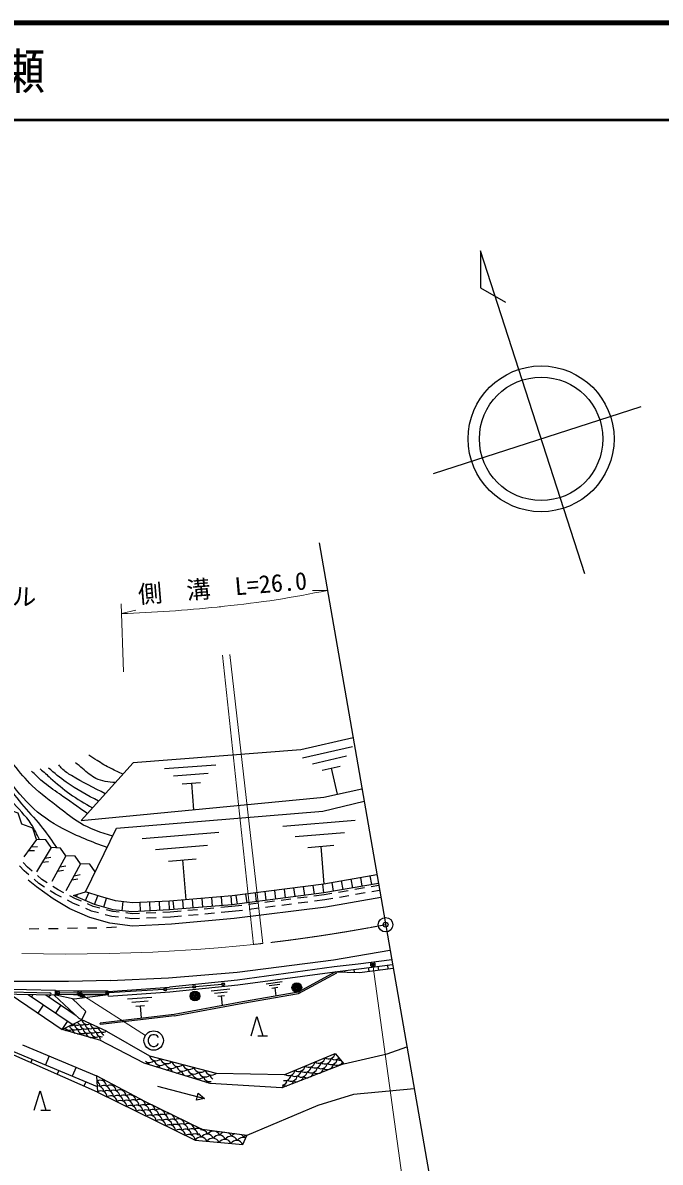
# Model space of a CAD drawing. Units: millimetres, scale not verified. Extents: x 40000 to 680000, y 20000 to 380000.
# Drawn here: x 437701 to 503475, y 262470 to 380000 of the extents above; entities that cross this region are included whole.
import ezdxf
from ezdxf.enums import TextEntityAlignment as Align

# ---------------------------------------------------------------- set-up
doc = ezdxf.new("R2010")
doc.units = ezdxf.units.MM
doc.header["$LTSCALE"] = 1000
doc.header["$PDMODE"] = 32
doc.header["$PDSIZE"] = 500
doc.linetypes.add('CHAIN', pattern=[18.5, 12, -1.5, 3.5, -1.5])
for name, color, linetype, lineweight in [('M-BGD', 7, 'Continuous', 25), ('M-BMK', 2, 'CHAIN', 13), ('M-BMK-OTRS', 5, 'Continuous', 25), ('M-BMK-SRVR', 3, 'Continuous', 25), ('M-STR-HTXT', 7, 'Continuous', 13), ('M-STR-STRC', 7, 'Continuous', 25), ('M-TTL', 2, 'Continuous', 140), ('M-TTL-LINE', 7, 'Continuous', 50)]:
    doc.layers.add(name, color=color, linetype=linetype, lineweight=lineweight)
doc.layers.add('M-TTL-TXT', color=7, linetype='Continuous')
doc.styles.add('ＭＳ ゴシック', font='')
doc.styles.get('ＭＳ ゴシック').set_extended_font_data('MS Gothic')

msp = doc.modelspace()

# ---------------------------------------------------------------- linework, layer by layer
at = {"layer": 'M-BGD'}
for p, q in [((466566, 304175), (471731, 305366)), ((452331, 303064), (457615, 303474)), ((471095, 304349), (467583, 303539)), ((468600, 302903), (470459, 303332)), ((456835, 302563), (453242, 302284)), ((469529, 303118), (470149, 300432)), ((454153, 301505), (456055, 301652)), ((455104, 301578), (455317, 298831)), ((464522, 297131), (471997, 297747)), ((450008, 295856), (457931, 296510)), ((470899, 296453), (465817, 296033)), ((439114, 295753), (437797, 293955)), ((438573, 295016), (439213, 295043)), ((456768, 295137), (451380, 294693)), ((467111, 294936), (469802, 295158)), ((468457, 295047), (468777, 291166)), ((438278, 294612), (438918, 294639)), ((440631, 294918), (439109, 292414)), ((439974, 293837), (440609, 293919)), ((442148, 294083), (440702, 291415)), ((437842, 292541), (437371, 293029)), ((438200, 292919), (437742, 293394)), ((438676, 292506), (438200, 292919)), ((439714, 293410), (440349, 293492)), ((441520, 292925), (442150, 293038)), ((443665, 293248), (442137, 290450)), ((452753, 293530), (455605, 293765)), ((454179, 293647), (454519, 289527)), ((438341, 292109), (437842, 292541)), ((439369, 291218), (438870, 291651)), ((439682, 291635), (439205, 292048)), ((440216, 291291), (439682, 291635)), ((441282, 292485), (441912, 292599)), ((442757, 291585), (443388, 291697)), ((442997, 292024), (443627, 292136)), ((470760, 290594), (470605, 291486)), ((471745, 290766), (471590, 291659)), ((472731, 290937), (472575, 291832)), ((473716, 291109), (473560, 292004)), ((439930, 290856), (439369, 291218)), ((441079, 290115), (440518, 290477)), ((441339, 290566), (440804, 290911)), ((441932, 290264), (441339, 290566)), ((442920, 289971), (444179, 290363)), ((462826, 289485), (462711, 290380)), ((463817, 289612), (463703, 290509)), ((464809, 289739), (464694, 290637)), ((465801, 289866), (465686, 290766)), ((466793, 289994), (466678, 290894)), ((467785, 290121), (467669, 291023)), ((468777, 290248), (468661, 291151)), ((474395, 291228), (468777, 290248)), ((468790, 290250), (468777, 290323)), ((469775, 290422), (469620, 291314)), ((471271, 290467), (470286, 290295)), ((472946, 290759), (471961, 290587)), ((474432, 291018), (473635, 290879)), ((474521, 290506), (473719, 290366)), ((441692, 289803), (441079, 290115)), ((442928, 289173), (442315, 289485)), ((443149, 289644), (442556, 289946)), ((443547, 288904), (442928, 289173)), ((443743, 289387), (443149, 289644)), ((443243, 289836), (443356, 290107)), ((444166, 289451), (444503, 290258)), ((445089, 289066), (445458, 289950)), ((446064, 288788), (446324, 289703)), ((449017, 289240), (447281, 289447)), ((447947, 288415), (448049, 289355)), ((449861, 288353), (449816, 289270)), ((450860, 288402), (450815, 289308)), ((451858, 288451), (451814, 289346)), ((452857, 288500), (452814, 289383)), ((453305, 288537), (453232, 289418)), ((454301, 288620), (454228, 289504)), ((455298, 288702), (455225, 289589)), ((456295, 288784), (456221, 289675)), ((457291, 288867), (457218, 289760)), ((458288, 288949), (458214, 289846)), ((459285, 289031), (459210, 289931)), ((468777, 290248), (459285, 289031)), ((459850, 289104), (459736, 289995)), ((460842, 289231), (460727, 290123)), ((461995, 289179), (461003, 289054)), ((461834, 289358), (461719, 290252)), ((463681, 289391), (462689, 289266)), ((465368, 289604), (464376, 289479)), ((467055, 289816), (466063, 289691)), ((467121, 289300), (466129, 289175)), ((468800, 290036), (467749, 289904)), ((468877, 289522), (467816, 289388)), ((469596, 290175), (468800, 290036)), ((469680, 289662), (468877, 289522)), ((471354, 289954), (470369, 289782)), ((473029, 290246), (472044, 290074)), ((444809, 288357), (444190, 288626)), ((444978, 288851), (444385, 289108)), ((445514, 288177), (444809, 288357)), ((445646, 288680), (444978, 288851)), ((445102, 289062), (445111, 289094)), ((446897, 287824), (446192, 288004)), ((446992, 288337), (446324, 288507)), ((447639, 288262), (446992, 288337)), ((448941, 288307), (447026, 288515)), ((448981, 288107), (448334, 288182)), ((449748, 288138), (448981, 288107)), ((451447, 288206), (450448, 288166)), ((452913, 288265), (452146, 288234)), ((454044, 288366), (452913, 288265)), ((455737, 288518), (454741, 288429)), ((455782, 288000), (454786, 287911)), ((457430, 288670), (456434, 288581)), ((457475, 288152), (456479, 288062)), ((459258, 288834), (458127, 288732)), ((459313, 288317), (458172, 288214)), ((460308, 288966), (459258, 288834)), ((460375, 288451), (459313, 288317)), ((462061, 288663), (461069, 288538)), ((463748, 288876), (462756, 288751)), ((465435, 289088), (464442, 288963)), ((449013, 286822), (446691, 287141)), ((447582, 287745), (446897, 287824)), ((448962, 287586), (448277, 287665)), ((449755, 287617), (448962, 287586)), ((451454, 287686), (450455, 287646)), ((452947, 287746), (452153, 287714)), ((454088, 287848), (452947, 287746)), ((438376, 286544), (439369, 286564)), ((440357, 286561), (441354, 286576)), ((442319, 286601), (443364, 286646)), ((444378, 286645), (445359, 286660)), ((446348, 286697), (447366, 286766)), ((470095, 282017), (470045, 282109)), ((470877, 282235), (470895, 282089)), ((471870, 282357), (471906, 282066)), ((473352, 282542), (473399, 282174)), ((474345, 282667), (474391, 282300)), ((475337, 282792), (475383, 282426)), ((446720, 281229), (442422, 281109)), ((462821, 280886), (464456, 281108)), ((441082, 279687), (428846, 279958)), ((441093, 280186), (428858, 280458)), ((442781, 276659), (438251, 279749)), ((438600, 279511), (438754, 279738)), ((441082, 279687), (441093, 280186)), ((441124, 279694), (441135, 279758)), ((441142, 280158), (441135, 279758)), ((442938, 279725), (441135, 279758)), ((446496, 279726), (442938, 279725)), ((446496, 280086), (452826, 280529)), ((446496, 280126), (446496, 279726)), ((446531, 279588), (446496, 279726)), ((457128, 280157), (459068, 280356)), ((458789, 280014), (457470, 279879)), ((464230, 280811), (463119, 280660)), ((463416, 280434), (464004, 280514)), ((463710, 280474), (463826, 279624)), ((439275, 277840), (439839, 278666)), ((443203, 277582), (440085, 279709)), ((440402, 279492), (440543, 279698)), ((441078, 277821), (441641, 278647)), ((444193, 278025), (442781, 279344)), ((443585, 279695), (444045, 279695)), ((444035, 279665), (443595, 279665)), ((443605, 279635), (444025, 279635)), ((443995, 279605), (443635, 279605)), ((443665, 279575), (443965, 279575)), ((443915, 279545), (443715, 279545)), ((448516, 279322), (451010, 279497)), ((450639, 279070), (448943, 278951)), ((449370, 278580), (450268, 278643)), ((449819, 278612), (449910, 277315)), ((457813, 279600), (458511, 279672)), ((458162, 279636), (458265, 278627)), ((442880, 277801), (442914, 277851)), ((443795, 277162), (444193, 278025)), ((453358, 277571), (445711, 276661)), ((461259, 275503), (461859, 277503)), ((461859, 277503), (462459, 275503)), ((441753, 276149), (442317, 276975)), ((445711, 276661), (445693, 276810)), ((461959, 275503), (462959, 275503)), ((436754, 273878), (445379, 270281)), ((438659, 273084), (438521, 272752)), ((440429, 273429), (440044, 272506)), ((441428, 271929), (441266, 271541)), ((443197, 272274), (442812, 271351)), ((444197, 270774), (444012, 270330)), ((438878, 267831), (439478, 269831)), ((439478, 269831), (440078, 267831)), ((451604, 270316), (456437, 269033)), ((455615, 268863), (455808, 269588)), ((455808, 269588), (456437, 269033)), ((456437, 269033), (455615, 268863)), ((439578, 267831), (440578, 267831))]:
    msp.add_line(p, q, dxfattribs=at)
for points in [[(471781, 306248), (466404, 305008), (449086, 303665), (443721, 297712)], [(445182, 292413), (444632, 293210), (443665, 293248), (443115, 294045), (442148, 294083), (441598, 294880), (440631, 294918), (440081, 295715), (439114, 295753), (438743, 296919), (437588, 297322), (437218, 298488), (436063, 298891), (435693, 300056), (434538, 300459), (434103, 301593), (432936, 301926), (432501, 303059), (431334, 303392)], [(443721, 297712), (468761, 300123), (472695, 300998)], [(444179, 290363), (447384, 296914), (468650, 298669), (472922, 299695)], [(442422, 281109), (434898, 281105), (426478, 281422), (419317, 281961), (406904, 283541), (395528, 285244), (379213, 288109), (364512, 290722), (352718, 292722), (338497, 294943)], [(446691, 287141), (444636, 287714), (442573, 288613), (440825, 289635), (439126, 290863), (438246, 291551)], [(474240, 292124), (468782, 291167), (459309, 289939), (452833, 289384), (449017, 289240)], [(447281, 289447), (445722, 289864), (444179, 290363)], [(447026, 288515), (445089, 289066), (442920, 289971)], [(474648, 289775), (468979, 288788), (459526, 287604), (453062, 287041), (449013, 286822)], [(459285, 289031), (452857, 288500), (448941, 288307)], [(446720, 281229), (452754, 281490), (459818, 282079), (469755, 283357), (475591, 284359)], [(475767, 283350), (472299, 282913), (469821, 282609), (459845, 281251), (452826, 280529)], [(469954, 282111), (466106, 280025), (460389, 279021), (453335, 277720), (445693, 276810)], [(446531, 279588), (452869, 280031), (459904, 280754), (469885, 282113), (472360, 282417), (475852, 282857)], [(469885, 282113), (472449, 282053), (475916, 282494)], [(453358, 277571), (460415, 278873), (466156, 279881), (470095, 282017)], [(436416, 279790), (441753, 276149), (443795, 277162)], [(446496, 279726), (442998, 279299), (441124, 279694)], [(446496, 280126), (442942, 280125), (441142, 280158)], [(446340, 275972), (443795, 277162), (443510, 277294), (440947, 279690)], [(446340, 275972), (450767, 273434), (457660, 271658), (464757, 271521), (469924, 273674), (470828, 272615), (464440, 270128), (457022, 270589), (450225, 272700), (445659, 275047), (441753, 276149)], [(437660, 274584), (445311, 271393), (445414, 269712), (436469, 273656)], [(470828, 272615), (475287, 273647), (477332, 274356)], [(445414, 269712), (455484, 264740), (460409, 264283), (460808, 265226), (456211, 265859), (450370, 268687), (445311, 271393)], [(478081, 270054), (471811, 269439), (468141, 268321), (460808, 265226)]]:
    msp.add_lwpolyline(points, dxfattribs=at)
msp.add_lwpolyline([(444065, 279725), (444045, 279665), (444015, 279615), (443965, 279565), (443915, 279535), (443855, 279515), (443775, 279515), (443715, 279535), (443665, 279565), (443615, 279615), (443585, 279665), (443565, 279725)], close=True, dxfattribs=at)
for centre, radius in [((465978, 280484), 500), ((455471, 279608), 500), ((455471, 279608), 409), ((455471, 279608), 318), ((455471, 279608), 227), ((455471, 279608), 136), ((465978, 280484), 409), ((465978, 280484), 318), ((465978, 280484), 227), ((465978, 280484), 136), ((465978, 280484), 45.5), ((455471, 279608), 45.5)]:
    msp.add_circle(centre, radius, dxfattribs=at)
for centre, radius, start, end in [((442518, 276643), 551, 217.06376, 303.09922), ((443053, 276680), 551, 195.75065, 303.09922), ((442739, 277114), 551, 257.11307, 303.09922), ((443273, 277152), 551, 230.23331, 303.09922), ((443587, 276718), 551, 186.78995, 303.09922), ((443808, 277190), 551, 208.36069, 303.09922), ((443901, 276283), 551, 186.78995, 303.09922), ((444122, 276755), 551, 186.78995, 303.09922), ((444342, 277227), 551, 186.78995, 303.09922), ((444436, 276321), 551, 186.78995, 303.09922), ((444656, 276793), 551, 186.78995, 303.09922), ((444970, 276359), 551, 186.78995, 303.09922), ((445191, 276830), 551, 186.78995, 303.09922), ((445505, 276396), 551, 186.78995, 303.09922), ((446039, 276434), 551, 186.78995, 303.09922), ((441983, 276605), 551, 278.9213, 303.09922), ((442832, 276208), 551, 186.78995, 203.60355), ((443366, 276246), 551, 186.78995, 238.65732), ((443366, 276246), 551, 269.81876, 303.09922), ((444215, 275849), 551, 186.78995, 207.78019), ((444750, 275887), 551, 186.78995, 303.09922), ((445284, 275924), 551, 186.78995, 303.09922), ((445598, 275490), 551, 186.78995, 212.26932), ((445819, 275962), 551, 186.78995, 282.2584), ((446133, 275528), 551, 186.78995, 223.51932), ((446353, 276000), 551, 186.78995, 234.22092), ((450765, 273426), 682, 233.32944, 315.96519), ((450104, 273240), 682, 298.11436, 315.96519), ((451253, 272944), 682, 195.13444, 214.71226), ((451425, 273613), 682, 195.13444, 315.96519), ((451913, 273130), 682, 195.13444, 315.96519), ((452574, 273317), 682, 195.13444, 315.96519), ((453723, 273020), 682, 195.13444, 315.96519), ((467208, 272916), 658, 234.32737, 350.91672), ((467844, 272844), 658, 234.32737, 350.91672), ((468241, 273347), 658, 234.32737, 350.91672), ((468878, 273274), 658, 234.32737, 350.91672), ((469274, 273778), 658, 234.32737, 350.91672), ((469515, 273201), 658, 234.32737, 350.91672), ((469911, 273705), 658, 234.32737, 309.58378), ((470151, 273129), 658, 234.32737, 326.46427), ((470548, 273632), 658, 234.32737, 267.64371), ((451253, 272944), 682, 290.77335, 315.96519), ((452402, 272648), 682, 195.13444, 223.53531), ((453062, 272834), 682, 195.13444, 315.96519), ((452402, 272648), 682, 281.95023, 315.96519), ((453551, 272352), 682, 195.13444, 236.08512), ((453551, 272352), 682, 269.40043, 315.96519), ((454211, 272538), 682, 195.13444, 315.96519), ((454700, 272055), 682, 195.13444, 315.96519), ((454872, 272724), 682, 195.13444, 315.96519), ((455360, 272242), 682, 195.13444, 315.96519), ((455848, 271759), 682, 195.13444, 315.96519), ((456021, 272428), 682, 195.13444, 315.96519), ((456509, 271946), 682, 195.13444, 315.96519), ((457170, 272132), 682, 195.13444, 315.96519), ((464107, 271625), 658, 343.44016, 350.91672), ((465141, 272055), 658, 234.32737, 350.91672), ((465778, 271982), 658, 234.32737, 350.91672), ((466174, 272486), 658, 234.32737, 350.91672), ((466414, 271909), 658, 234.32737, 350.91672), ((466811, 272413), 658, 234.32737, 350.91672), ((467448, 272340), 658, 234.32737, 350.91672), ((467051, 271837), 658, 302.6796, 350.91672), ((468085, 272267), 658, 234.32737, 350.91672), ((468481, 272771), 658, 234.32737, 350.91672), ((469118, 272698), 658, 234.32737, 350.91672), ((469755, 272625), 658, 343.9827, 350.91672), ((470788, 273056), 658, 234.32737, 241.50663), ((445692, 270275), 652, 4.34781, 122.10752), ((445047, 270236), 652, 4.34781, 62.71982), ((445409, 269701), 652, 4.34781, 92.99335), ((446054, 269739), 652, 4.34781, 123.09861), ((445331, 270810), 652, 4.34781, 22.43949), ((446338, 270313), 652, 106.08878, 123.09861), ((446699, 269778), 652, 4.34781, 123.09861), ((446338, 270313), 652, 4.34781, 17.63456), ((447345, 269816), 652, 110.51038, 123.09861), ((455188, 271573), 682, 307.28416, 315.96519), ((456337, 271277), 682, 195.13444, 204.44742), ((456997, 271463), 682, 195.13444, 282.62223), ((456337, 271277), 682, 301.03812, 315.96519), ((457486, 270981), 682, 195.13444, 211.37363), ((457658, 271650), 682, 195.13444, 238.95652), ((463951, 270545), 658, 321.92356, 350.91672), ((464347, 271048), 658, 283.76853, 350.91672), ((464984, 270975), 658, 234.32737, 265.47275), ((464744, 271552), 658, 258.87656, 350.91672), ((465381, 271479), 658, 234.32737, 350.91672), ((464984, 270975), 658, 317.07859, 350.91672), ((466018, 271406), 658, 234.32737, 271.37382), ((466018, 271406), 658, 311.17753, 350.91672), ((467051, 271837), 658, 234.32737, 279.87174), ((445771, 269165), 652, 4.34781, 123.09861), ((446416, 269204), 652, 4.34781, 123.09861), ((446778, 268668), 652, 4.34781, 123.09861), ((447061, 269242), 652, 4.34781, 123.09861), ((447423, 268707), 652, 4.34781, 123.09861), ((447706, 269281), 652, 4.34781, 123.09861), ((448068, 268745), 652, 4.34781, 123.09861), ((447345, 269816), 652, 4.34781, 13.21293), ((448351, 269319), 652, 114.6496, 123.09861), ((448713, 268783), 652, 4.34781, 123.09861), ((448351, 269319), 652, 4.34781, 9.07371), ((449358, 268822), 652, 118.57285, 123.09861), ((447785, 268171), 652, 4.34781, 123.09861), ((448430, 268209), 652, 4.34781, 123.09861), ((448792, 267674), 652, 4.34781, 123.09861), ((449075, 268248), 652, 4.34781, 123.09861), ((449437, 267712), 652, 4.34781, 123.09861), ((449720, 268286), 652, 4.34781, 123.09861), ((450082, 267751), 652, 4.34781, 123.09861), ((450727, 267789), 652, 4.34781, 123.09861), ((449798, 267177), 652, 4.34781, 123.09861), ((450444, 267215), 652, 4.34781, 123.09861), ((450805, 266680), 652, 4.34781, 123.09861), ((451089, 267254), 652, 4.34781, 123.09861), ((451451, 266718), 652, 4.34781, 123.09861), ((451734, 267292), 652, 4.34781, 123.09861), ((451812, 266182), 652, 4.34781, 123.09861), ((452096, 266756), 652, 4.34781, 123.09861), ((452458, 266221), 652, 4.34781, 123.09861), ((452741, 266795), 652, 4.34781, 123.09861), ((453103, 266259), 652, 4.34781, 123.09861), ((453748, 266298), 652, 4.34781, 123.09861), ((452819, 265685), 652, 4.34781, 123.09861), ((453464, 265724), 652, 4.34781, 123.09861), ((453826, 265188), 652, 4.34781, 123.09861), ((454110, 265762), 652, 4.34781, 123.09861), ((454471, 265226), 652, 4.34781, 123.09861), ((454755, 265801), 652, 4.34781, 123.09861), ((455117, 265265), 652, 4.34781, 123.09861), ((455762, 265303), 652, 50.45768, 123.09861), ((456138, 265104), 698, 22.41794, 98.75617), ((455400, 265839), 652, 4.34781, 8.85587), ((456407, 265342), 652, 118.54413, 123.09861), ((455557, 265533), 698, 22.41794, 32.44797), ((456789, 265418), 698, 137.63517, 146.97474), ((457370, 264989), 698, 22.41794, 146.97474), ((454833, 264691), 652, 4.34781, 123.09861), ((455478, 264729), 652, 57.08958, 123.09861), ((456069, 264360), 698, 22.41794, 146.97474), ((456124, 264768), 652, 109.99769, 123.09861), ((455488, 264789), 698, 22.41794, 60.99711), ((456720, 264674), 698, 22.41794, 146.97474), ((457301, 264245), 698, 22.41794, 146.97474), ((457951, 264560), 698, 22.41794, 146.97474), ((458532, 264131), 698, 22.41794, 146.97474), ((458601, 264875), 698, 99.07389, 146.97474), ((459182, 264446), 698, 22.41794, 146.97474), ((458601, 264875), 698, 22.41794, 64.28928), ((459763, 264017), 698, 22.41794, 146.97474), ((459832, 264761), 698, 112.23356, 146.97474), ((460414, 264332), 698, 65.87656, 146.97474), ((459832, 264761), 698, 22.41794, 51.12961), ((461064, 264646), 698, 121.5019, 146.97474)]:
    msp.add_arc(centre, radius, start, end, dxfattribs=at)
for points, knots in [([(448042, 302507), (447629, 302689), (447216, 302870), (446814, 303073), (446315, 303324), (445833, 303607), (445363, 303908), (445079, 304090), (444801, 304279), (444522, 304467)], [0, 0, 0, 0, 1, 1, 1, 2, 2, 2, 3, 3, 3, 3]), ([(439430, 295741), (439170, 296292), (438909, 296844), (438579, 297347), (438004, 298223), (437217, 298950), (436523, 299759), (435893, 300495), (435340, 301298), (434568, 301877), (433971, 302324), (433243, 302636), (432770, 303194), (432577, 303421), (432427, 303689), (432276, 303957)], [0, 0, 0, 0, 1, 1, 1, 2, 2, 2, 3, 3, 3, 4, 4, 4, 5, 5, 5, 5]), ([(434068, 303627), (434697, 302939), (435326, 302251), (435918, 301532), (436562, 300749), (437162, 299928), (437817, 299153), (438451, 298404), (439138, 297697), (439750, 296931), (440269, 296281), (440734, 295589), (441199, 294896)], [0, 0, 0, 0, 1, 1, 1, 2, 2, 2, 3, 3, 3, 4, 4, 4, 4]), ([(446409, 294921), (444869, 295503), (443328, 296085), (441870, 296859), (440630, 297518), (439449, 298316), (438449, 299291), (437451, 300265), (436634, 301414), (435806, 302542), (435566, 302869), (435325, 303193), (435085, 303518)], [0, 0, 0, 0, 1, 1, 1, 2, 2, 2, 3, 3, 3, 4, 4, 4, 4]), ([(446980, 296089), (445803, 296471), (444625, 296852), (443580, 297471), (442856, 297900), (442195, 298443), (441522, 298967), (440550, 299724), (439551, 300442), (438678, 301294), (437998, 301957), (437394, 302702), (436791, 303446)], [0, 0, 0, 0, 1, 1, 1, 2, 2, 2, 3, 3, 3, 4, 4, 4, 4]), ([(446218, 300483), (445046, 301076), (443875, 301669), (442730, 302352), (442376, 302563), (442024, 302784), (441741, 303076), (441630, 303192), (441529, 303318), (441429, 303445)], [0, 0, 0, 0, 1, 1, 1, 2, 2, 2, 3, 3, 3, 3]), ([(447250, 301628), (446553, 301695), (445855, 301761), (445256, 302051), (444752, 302294), (444318, 302696), (443878, 303069), (443632, 303279), (443384, 303480), (443136, 303681)], [0, 0, 0, 0, 1, 1, 1, 2, 2, 2, 3, 3, 3, 3]), ([(444369, 298431), (443407, 299105), (442446, 299780), (441479, 300452), (440876, 300871), (440271, 301290), (439713, 301765), (439321, 302098), (438952, 302459), (438584, 302820)], [0, 0, 0, 0, 1, 1, 1, 2, 2, 2, 3, 3, 3, 3]), ([(439505, 303044), (439858, 302726), (440211, 302409), (440567, 302093), (441211, 301522), (441866, 300959), (442565, 300460), (443307, 299929), (444099, 299470), (444891, 299011)], [0, 0, 0, 0, 1, 1, 1, 2, 2, 2, 3, 3, 3, 3]), ([(445530, 299720), (444381, 300313), (443232, 300907), (442189, 301655), (441556, 302109), (440962, 302619), (440367, 303130)], [0, 0, 0, 0, 1, 1, 1, 2, 2, 2, 2])]:
    msp.add_open_spline(points, degree=3, knots=knots, dxfattribs=at)
at = {"layer": 'M-BMK'}
msp.add_lwpolyline([(437588, 284000), (439842, 283960), (442096, 283944), (444351, 283954), (446605, 283989), (448858, 284051), (451111, 284140), (453362, 284257), (455612, 284404), (457859, 284580), (460104, 284787), (461511, 284932)], dxfattribs=at)
msp.add_arc((444433, 444018), 160000, 276.12721, 276.46841, dxfattribs=at)
msp.add_open_spline([(475137, 286970), (473820, 286723), (473483, 286661), (472420, 286476), (471257, 286273), (470604, 286165), (469438, 285982), (468207, 285789), (467517, 285689), (466283, 285519), (465387, 285395), (464885, 285328), (463987, 285218), (463390, 285145), (463201, 285122), (462458, 285037)], degree=3, knots=[0, 0, 0, 0, 1, 1, 1, 2, 2, 2, 3, 3, 3, 4, 4, 4, 5, 5, 5, 5], dxfattribs=at)
at = {"layer": 'M-BMK-OTRS'}
msp.add_line((468278, 326375), (481996, 247560), dxfattribs=at)
at = {"layer": 'M-BMK-SRVR'}
msp.add_line((480092, 333498), (501502, 340421), dxfattribs=at)
msp.add_lwpolyline([(495685, 323172), (484916, 356475), (484939, 352651), (487500, 351182)], dxfattribs=at)
for centre, radius in [((491186, 337085), 7526), ((491186, 337085), 6368), ((475137, 286968), 750)]:
    msp.add_circle(centre, radius, dxfattribs=at)
msp.add_point((475137, 286968), dxfattribs=at)
at = {"layer": 'M-STR-HTXT'}
for p, q in [((469136, 321449), (467606, 321437)), ((448081, 313061), (447838, 320057)), ((447873, 319058), (449361, 319411)), ((461511, 284932), (458309, 314761)), ((462458, 285037), (459078, 314846)), ((473825, 282855), (478820, 246609)), ((443574, 279863), (450363, 275546))]:
    msp.add_line(p, q, dxfattribs=at)
for centre, radius in [((473825, 282855), 150), ((473825, 282855), 120), ((473825, 282855), 90), ((473825, 282855), 60), ((473825, 282855), 30), ((473825, 282855), 20), ((443574, 279863), 150), ((443574, 279863), 120), ((443574, 279863), 90), ((443574, 279863), 60), ((443574, 279863), 30), ((443574, 279863), 20)]:
    msp.add_circle(centre, radius, dxfattribs=at)
for centre, radius, start, end in [((448308, 421421), 102118, 275.73648, 281.76836), ((442454, 471555), 152594, 272.03489, 275.76237), ((444433, 444018), 125000, 276.12721, 276.46841)]:
    msp.add_arc(centre, radius, start, end, dxfattribs=at)
for p in [(473825, 282855), (443574, 279863)]:
    msp.add_point(p, dxfattribs=at)
at = {"layer": 'M-STR-STRC'}
for p, q in [((429452, 280195), (440488, 279950)), ((446259, 279924), (441492, 279948)), ((452248, 280275), (446558, 279933)), ((455240, 280542), (452547, 280297)), ((458233, 280814), (455539, 280569)), ((450704, 275320), (450654, 275120)), ((450654, 275120), (450654, 274920)), ((450804, 275470), (450704, 275320)), ((450954, 275570), (450804, 275470)), ((451104, 275620), (450954, 275570)), ((451304, 275620), (451104, 275620)), ((451454, 275570), (451304, 275620)), ((451604, 275470), (451454, 275570)), ((451704, 275320), (451604, 275470)), ((450654, 274920), (450704, 274720)), ((450704, 274720), (450804, 274570)), ((450804, 274570), (450954, 274470)), ((450954, 274470), (451104, 274420)), ((451104, 274420), (451304, 274420)), ((451304, 274420), (451454, 274470)), ((451454, 274470), (451604, 274570)), ((451604, 274570), (451704, 274720))]:
    msp.add_line(p, q, dxfattribs=at)
for centre, radius in [((458382, 280828), 150), ((458382, 280828), 120), ((458382, 280828), 100), ((441342, 279949), 150), ((441342, 279949), 120), ((441342, 279949), 100), ((446409, 279924), 150), ((446409, 279924), 120), ((446409, 279924), 100), ((452397, 280284), 150), ((452397, 280284), 120), ((452397, 280284), 100), ((455390, 280556), 150), ((455390, 280556), 120), ((455390, 280556), 100), ((451204, 275020), 1000)]:
    msp.add_circle(centre, radius, dxfattribs=at)
msp.add_arc((440484, 279800), 150, 268.72938, 88.72938, dxfattribs=at)
at = {"layer": 'M-TTL'}
msp.add_line((680000, 380000), (40000, 380000), dxfattribs=at)
at = {"layer": 'M-TTL-LINE'}
msp.add_line((40000, 370000), (680000, 370000), dxfattribs=at)

# ---------------------------------------------------------------- texts
at = {"layer": 'M-STR-HTXT', "style": 'ＭＳ ゴシック'}
for s, rotation, p in [('側\u3000溝\u3000L=26.0', 4.747, (458431, 320287)), ('ガードレール', 356.786, (431540, 319695))]:
    msp.add_text(s, height=1833, rotation=rotation, dxfattribs=at).set_placement(p, align=Align.BOTTOM_CENTER)
at = {"layer": 'M-TTL-TXT', "style": 'ＭＳ ゴシック'}
msp.add_text('周南市大字高瀬', height=3666, dxfattribs=at).set_placement((405024, 375000), align=Align.MIDDLE_LEFT)

doc.saveas('drawing.dxf')
